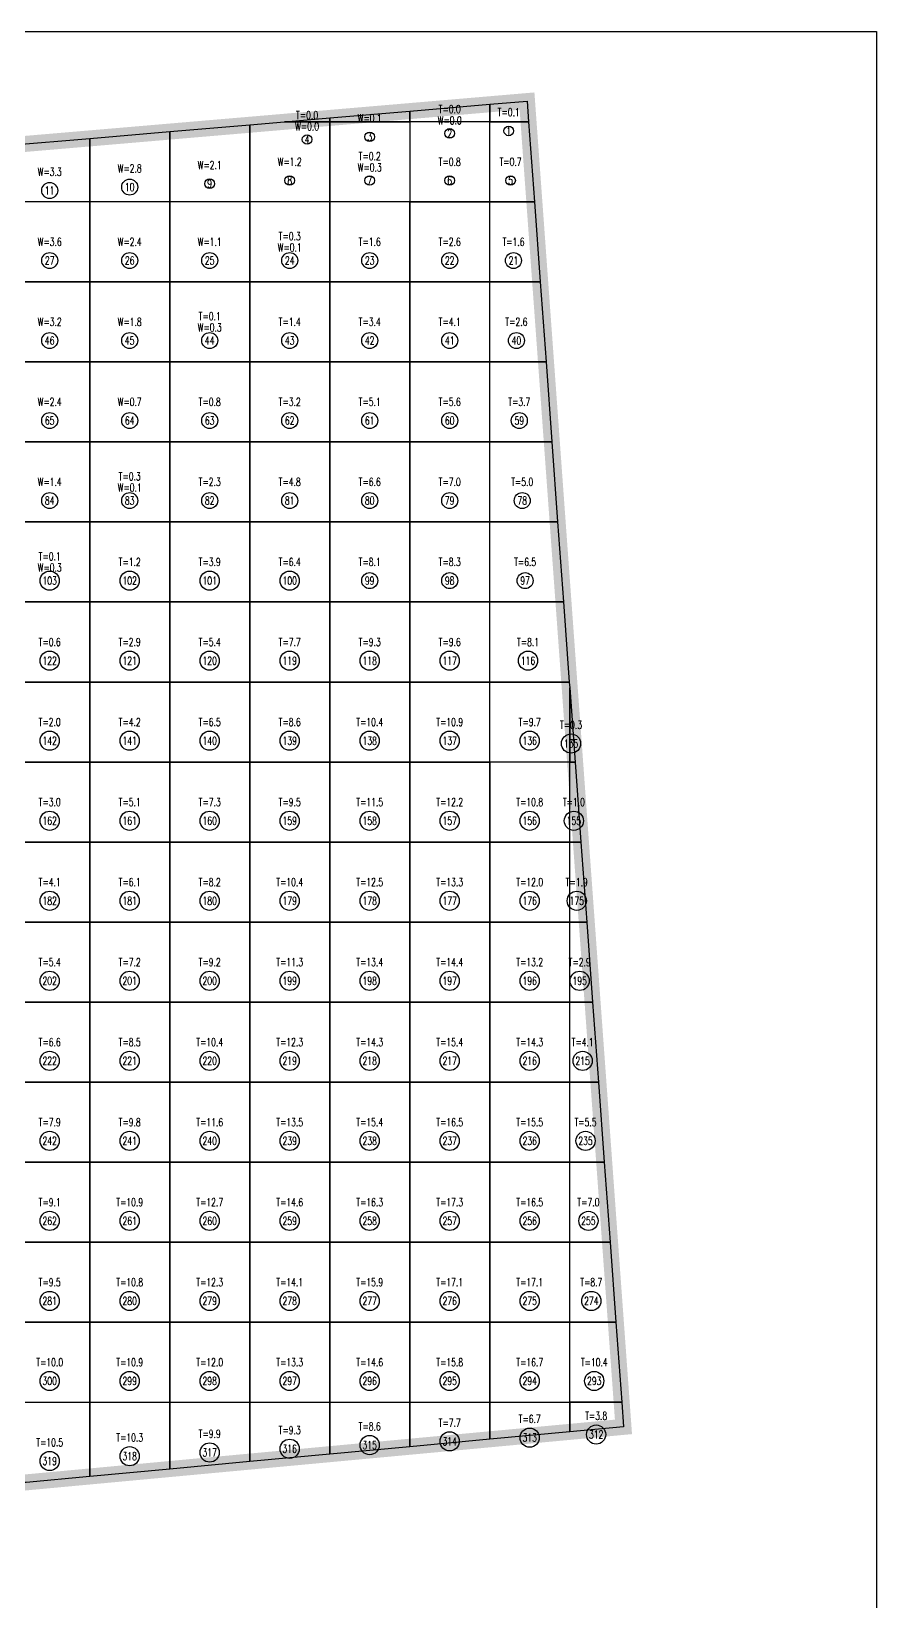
# Model space of a CAD drawing. Extents: x 4283 to 40403, y 1134 to 1764.
# Drawn here: x 11160.6 to 11213.5, y 1576 to 1674.1 of the extents above; entities that cross this region are included whole.
import ezdxf
from ezdxf.enums import TextEntityAlignment as Align

# ---------------------------------------------------------------- set-up
doc = ezdxf.new("R2010")
doc.units = 0
for name, color, linetype in [('tdz_12-1方格网', 2, 'Continuous'), ('tdz_12-1方格网计算', 7, 'Continuous'), ('tdz_土方计算图', 7, 'Continuous'), ('tdz_格田', 6, 'Continuous')]:
    doc.layers.add(name, color=color, linetype=linetype)
doc.styles.add('GLandNum', font='txt_____.ttf', dxfattribs={"width": 0.7, "height": 0.5})

msp = doc.modelspace()

# ---------------------------------------------------------------- linework, layer by layer
at = {"layer": 'tdz_12-1方格网', "linetype": 'Continuous'}
for points in [[(11191.707, 1668.446, 3392.99), (11189.28, 1668.446, 3393.002), (11189.28, 1669.54, 3393.018), (11191.613, 1669.739, 3393)], [(11179.28, 1668.687, 3393.094), (11179.28, 1668.446, 3393.091), (11176.455, 1668.446, 3393.116)], [(11184.28, 1669.113, 3393.056), (11184.28, 1668.446, 3393.046), (11179.28, 1668.446, 3393.091), (11179.28, 1668.687, 3393.094)], [(11189.28, 1669.54, 3393.018), (11189.28, 1668.446, 3393.002), (11184.28, 1668.446, 3393.046), (11184.28, 1669.113, 3393.056)], [(11169.28, 1667.834, 3393.171), (11169.28, 1663.446, 3393.107), (11164.28, 1663.446, 3393.151), (11164.28, 1667.407, 3393.209)], [(11174.28, 1668.26, 3393.133), (11174.28, 1663.446, 3393.062), (11169.28, 1663.446, 3393.107), (11169.28, 1667.834, 3393.171)], [(11176.455, 1668.446, 3393.116), (11179.28, 1668.446, 3393.091), (11179.28, 1663.446, 3393.018), (11174.28, 1663.446, 3393.062), (11174.28, 1668.26, 3393.133)], [(11179.28, 1663.446, 3393.018), (11179.28, 1668.446, 3393.091), (11184.28, 1668.446, 3393.046), (11184.28, 1663.446, 3392.974)], [(11184.28, 1668.446, 3393.046), (11184.28, 1663.446, 3392.974), (11189.28, 1663.446, 3392.931), (11189.28, 1668.446, 3393.002)], [(11189.28, 1668.446, 3393.002), (11191.707, 1668.446, 3392.99), (11192.071, 1663.446, 3392.949), (11189.28, 1663.446, 3392.931)], [(11164.28, 1667.407, 3393.209), (11164.28, 1663.446, 3393.151), (11159.28, 1663.446, 3393.196), (11159.28, 1666.981, 3393.248)], [(11159.28, 1663.446, 3393.196), (11159.28, 1658.446, 3393.187), (11164.28, 1658.446, 3393.142), (11164.28, 1663.446, 3393.151)], [(11164.28, 1663.446, 3393.151), (11164.28, 1658.446, 3393.142), (11169.28, 1658.446, 3393.087), (11169.28, 1663.446, 3393.107)], [(11169.28, 1663.446, 3393.107), (11169.28, 1658.446, 3393.087), (11174.28, 1658.446, 3393.027), (11174.28, 1663.446, 3393.062)], [(11174.28, 1663.446, 3393.062), (11174.28, 1658.446, 3393.027), (11179.28, 1658.446, 3392.947), (11179.28, 1663.446, 3393.018)], [(11179.28, 1663.446, 3393.018), (11179.28, 1658.446, 3392.947), (11184.28, 1658.446, 3392.905), (11184.28, 1663.446, 3392.974)], [(11184.28, 1663.446, 3392.974), (11184.28, 1658.446, 3392.905), (11189.28, 1658.446, 3392.879), (11189.28, 1663.446, 3392.931)], [(11189.28, 1663.446, 3392.931), (11192.071, 1663.446, 3392.949), (11192.435, 1658.446, 3392.909), (11189.28, 1658.446, 3392.879)], [(11159.28, 1658.446, 3393.187), (11159.28, 1653.446, 3393.171), (11164.28, 1653.446, 3393.11), (11164.28, 1658.446, 3393.142)], [(11164.28, 1658.446, 3393.142), (11164.28, 1653.446, 3393.11), (11169.28, 1653.446, 3393.049), (11169.28, 1658.446, 3393.087)], [(11169.28, 1658.446, 3393.087), (11169.28, 1653.446, 3393.049), (11174.28, 1653.446, 3392.981), (11174.28, 1658.446, 3393.027)], [(11174.28, 1658.446, 3393.027), (11174.28, 1653.446, 3392.981), (11179.28, 1653.446, 3392.878), (11179.28, 1658.446, 3392.947)], [(11179.28, 1658.446, 3392.947), (11179.28, 1653.446, 3392.878), (11184.28, 1653.446, 3392.835), (11184.28, 1658.446, 3392.905)], [(11184.28, 1658.446, 3392.905), (11184.28, 1653.446, 3392.835), (11189.28, 1653.446, 3392.827), (11189.28, 1658.446, 3392.879)], [(11189.28, 1658.446, 3392.879), (11192.435, 1658.446, 3392.909), (11192.799, 1653.446, 3392.869), (11189.28, 1653.446, 3392.827)], [(11159.28, 1653.446, 3393.171), (11159.28, 1648.446, 3393.133), (11164.28, 1648.446, 3393.072), (11164.28, 1653.446, 3393.11)], [(11164.28, 1653.446, 3393.11), (11164.28, 1648.446, 3393.072), (11169.28, 1648.446, 3393.011), (11169.28, 1653.446, 3393.049)], [(11169.28, 1653.446, 3393.049), (11169.28, 1648.446, 3393.011), (11174.28, 1648.446, 3392.917), (11174.28, 1653.446, 3392.981)], [(11174.28, 1653.446, 3392.981), (11174.28, 1648.446, 3392.917), (11179.28, 1648.446, 3392.814), (11179.28, 1653.446, 3392.878)], [(11179.28, 1653.446, 3392.878), (11179.28, 1648.446, 3392.814), (11184.28, 1648.446, 3392.766), (11184.28, 1653.446, 3392.835)], [(11184.28, 1653.446, 3392.835), (11184.28, 1648.446, 3392.766), (11189.28, 1648.446, 3392.774), (11189.28, 1653.446, 3392.827)], [(11189.28, 1653.446, 3392.827), (11192.799, 1653.446, 3392.869), (11193.162, 1648.446, 3392.829), (11189.28, 1648.446, 3392.774)], [(11159.28, 1648.446, 3393.133), (11159.28, 1643.446, 3393.087), (11164.28, 1643.446, 3393.029), (11164.28, 1648.446, 3393.072)], [(11164.28, 1648.446, 3393.072), (11164.28, 1643.446, 3393.029), (11169.28, 1643.446, 3392.954), (11169.28, 1648.446, 3393.011)], [(11169.28, 1648.446, 3393.011), (11169.28, 1643.446, 3392.954), (11174.28, 1643.446, 3392.853), (11174.28, 1648.446, 3392.917)], [(11174.28, 1648.446, 3392.917), (11174.28, 1643.446, 3392.853), (11179.28, 1643.446, 3392.75), (11179.28, 1648.446, 3392.814)], [(11179.28, 1648.446, 3392.814), (11179.28, 1643.446, 3392.75), (11184.28, 1643.446, 3392.714), (11184.28, 1648.446, 3392.766)], [(11184.28, 1648.446, 3392.766), (11184.28, 1643.446, 3392.714), (11189.28, 1643.446, 3392.722), (11189.28, 1648.446, 3392.774)], [(11189.28, 1648.446, 3392.774), (11193.162, 1648.446, 3392.829), (11193.526, 1643.446, 3392.789), (11189.28, 1643.446, 3392.722)], [(11159.28, 1643.446, 3393.087), (11159.28, 1638.446, 3393.045), (11164.28, 1638.446, 3392.993), (11164.28, 1643.446, 3393.029)], [(11164.28, 1643.446, 3393.029), (11164.28, 1638.446, 3392.993), (11169.28, 1638.446, 3392.889), (11169.28, 1643.446, 3392.954)], [(11169.28, 1643.446, 3392.954), (11169.28, 1638.446, 3392.889), (11174.28, 1638.446, 3392.785), (11174.28, 1643.446, 3392.853)], [(11174.28, 1643.446, 3392.853), (11174.28, 1638.446, 3392.785), (11179.28, 1638.446, 3392.689), (11179.28, 1643.446, 3392.75)], [(11179.28, 1643.446, 3392.75), (11179.28, 1638.446, 3392.689), (11184.28, 1638.446, 3392.662), (11184.28, 1643.446, 3392.714)], [(11184.28, 1643.446, 3392.714), (11184.28, 1638.446, 3392.662), (11189.28, 1638.446, 3392.67), (11189.28, 1643.446, 3392.722)], [(11189.28, 1643.446, 3392.722), (11193.526, 1643.446, 3392.789), (11193.89, 1638.446, 3392.748), (11189.28, 1638.446, 3392.67)], [(11159.28, 1638.446, 3393.045), (11159.28, 1633.446, 3393.014), (11164.28, 1633.446, 3392.927), (11164.28, 1638.446, 3392.993)], [(11164.28, 1638.446, 3392.993), (11164.28, 1633.446, 3392.927), (11169.28, 1633.446, 3392.828), (11169.28, 1638.446, 3392.889)], [(11169.28, 1638.446, 3392.889), (11169.28, 1633.446, 3392.828), (11174.28, 1633.446, 3392.741), (11174.28, 1638.446, 3392.785)], [(11174.28, 1638.446, 3392.785), (11174.28, 1633.446, 3392.741), (11179.28, 1633.446, 3392.654), (11179.28, 1638.446, 3392.689)], [(11179.28, 1638.446, 3392.689), (11179.28, 1633.446, 3392.654), (11184.28, 1633.446, 3392.61), (11184.28, 1638.446, 3392.662)], [(11184.28, 1638.446, 3392.662), (11184.28, 1633.446, 3392.61), (11189.28, 1633.446, 3392.618), (11189.28, 1638.446, 3392.67)], [(11189.28, 1638.446, 3392.67), (11193.89, 1638.446, 3392.748), (11194.254, 1633.446, 3392.708), (11189.28, 1633.446, 3392.618)], [(11159.28, 1633.446, 3393.014), (11159.28, 1628.446, 3392.968), (11164.28, 1628.446, 3392.881), (11164.28, 1633.446, 3392.927)], [(11164.28, 1633.446, 3392.927), (11164.28, 1628.446, 3392.881), (11169.28, 1628.446, 3392.794), (11169.28, 1633.446, 3392.828)], [(11169.28, 1633.446, 3392.828), (11169.28, 1628.446, 3392.794), (11174.28, 1628.446, 3392.707), (11174.28, 1633.446, 3392.741)], [(11174.28, 1633.446, 3392.741), (11174.28, 1628.446, 3392.707), (11179.28, 1628.446, 3392.62), (11179.28, 1633.446, 3392.654)], [(11179.28, 1633.446, 3392.654), (11179.28, 1628.446, 3392.62), (11184.28, 1628.446, 3392.558), (11184.28, 1633.446, 3392.61)], [(11184.28, 1633.446, 3392.61), (11184.28, 1628.446, 3392.558), (11189.28, 1628.446, 3392.571), (11189.28, 1633.446, 3392.618)], [(11194.28, 1633.091, 3392.705), (11194.28, 1628.446, 3392.662), (11189.28, 1628.446, 3392.571), (11189.28, 1633.446, 3392.618), (11194.254, 1633.446, 3392.708)], [(11194.618, 1628.446, 3392.668), (11194.28, 1628.446, 3392.662), (11194.28, 1633.091, 3392.705)], [(11159.28, 1628.446, 3392.968), (11159.28, 1623.446, 3392.924), (11164.28, 1623.446, 3392.846), (11164.28, 1628.446, 3392.881)], [(11164.28, 1628.446, 3392.881), (11164.28, 1623.446, 3392.846), (11169.28, 1623.446, 3392.759), (11169.28, 1628.446, 3392.794)], [(11169.28, 1628.446, 3392.794), (11169.28, 1623.446, 3392.759), (11174.28, 1623.446, 3392.672), (11174.28, 1628.446, 3392.707)], [(11174.28, 1628.446, 3392.707), (11174.28, 1623.446, 3392.672), (11179.28, 1623.446, 3392.585), (11179.28, 1628.446, 3392.62)], [(11179.28, 1628.446, 3392.62), (11179.28, 1623.446, 3392.585), (11184.28, 1623.446, 3392.506), (11184.28, 1628.446, 3392.558)], [(11184.28, 1628.446, 3392.558), (11184.28, 1623.446, 3392.506), (11189.28, 1623.446, 3392.524), (11189.28, 1628.446, 3392.571)], [(11189.28, 1628.446, 3392.571), (11189.28, 1623.446, 3392.524), (11194.28, 1623.446, 3392.615), (11194.28, 1628.446, 3392.662)], [(11194.28, 1628.446, 3392.662), (11194.618, 1628.446, 3392.668), (11194.982, 1623.446, 3392.628), (11194.28, 1623.446, 3392.615)], [(11159.28, 1623.446, 3392.924), (11159.28, 1618.446, 3392.873), (11164.28, 1618.446, 3392.799), (11164.28, 1623.446, 3392.846)], [(11164.28, 1623.446, 3392.846), (11164.28, 1618.446, 3392.799), (11169.28, 1618.446, 3392.724), (11169.28, 1623.446, 3392.759)], [(11169.28, 1623.446, 3392.759), (11169.28, 1618.446, 3392.724), (11174.28, 1618.446, 3392.637), (11174.28, 1623.446, 3392.672)], [(11174.28, 1623.446, 3392.672), (11174.28, 1618.446, 3392.637), (11179.28, 1618.446, 3392.55), (11179.28, 1623.446, 3392.585)], [(11179.28, 1623.446, 3392.585), (11179.28, 1618.446, 3392.55), (11184.28, 1618.446, 3392.463), (11184.28, 1623.446, 3392.506)], [(11184.28, 1623.446, 3392.506), (11184.28, 1618.446, 3392.463), (11189.28, 1618.446, 3392.478), (11189.28, 1623.446, 3392.524)], [(11189.28, 1623.446, 3392.524), (11189.28, 1618.446, 3392.478), (11194.28, 1618.446, 3392.568), (11194.28, 1623.446, 3392.615)], [(11194.28, 1623.446, 3392.615), (11194.982, 1623.446, 3392.628), (11195.346, 1618.446, 3392.588), (11194.28, 1618.446, 3392.568)], [(11159.28, 1618.446, 3392.873), (11159.28, 1613.446, 3392.823), (11164.28, 1613.446, 3392.748), (11164.28, 1618.446, 3392.799)], [(11164.28, 1618.446, 3392.799), (11164.28, 1613.446, 3392.748), (11169.28, 1613.446, 3392.674), (11169.28, 1618.446, 3392.724)], [(11169.28, 1618.446, 3392.724), (11169.28, 1613.446, 3392.674), (11174.28, 1613.446, 3392.599), (11174.28, 1618.446, 3392.637)], [(11174.28, 1618.446, 3392.637), (11174.28, 1613.446, 3392.599), (11179.28, 1613.446, 3392.516), (11179.28, 1618.446, 3392.55)], [(11179.28, 1618.446, 3392.55), (11179.28, 1613.446, 3392.516), (11184.28, 1613.446, 3392.428), (11184.28, 1618.446, 3392.463)], [(11184.28, 1618.446, 3392.463), (11184.28, 1613.446, 3392.428), (11189.28, 1613.446, 3392.431), (11189.28, 1618.446, 3392.478)], [(11189.28, 1618.446, 3392.478), (11189.28, 1613.446, 3392.431), (11194.28, 1613.446, 3392.522), (11194.28, 1618.446, 3392.568)], [(11194.28, 1618.446, 3392.568), (11195.346, 1618.446, 3392.588), (11195.709, 1613.446, 3392.548), (11194.28, 1613.446, 3392.522)], [(11159.28, 1613.446, 3392.823), (11159.28, 1608.446, 3392.772), (11164.28, 1608.446, 3392.698), (11164.28, 1613.446, 3392.748)], [(11164.28, 1613.446, 3392.748), (11164.28, 1608.446, 3392.698), (11169.28, 1608.446, 3392.623), (11169.28, 1613.446, 3392.674)], [(11169.28, 1613.446, 3392.674), (11169.28, 1608.446, 3392.623), (11174.28, 1608.446, 3392.549), (11174.28, 1613.446, 3392.599)], [(11174.28, 1613.446, 3392.599), (11174.28, 1608.446, 3392.549), (11179.28, 1608.446, 3392.474), (11179.28, 1613.446, 3392.516)], [(11179.28, 1613.446, 3392.516), (11179.28, 1608.446, 3392.474), (11184.28, 1608.446, 3392.394), (11184.28, 1613.446, 3392.428)], [(11184.28, 1613.446, 3392.428), (11184.28, 1608.446, 3392.394), (11189.28, 1608.446, 3392.384), (11189.28, 1613.446, 3392.431)], [(11189.28, 1613.446, 3392.431), (11189.28, 1608.446, 3392.384), (11194.28, 1608.446, 3392.475), (11194.28, 1613.446, 3392.522)], [(11194.28, 1613.446, 3392.522), (11195.709, 1613.446, 3392.548), (11196.073, 1608.446, 3392.507), (11194.28, 1608.446, 3392.475)], [(11159.28, 1608.446, 3392.772), (11159.28, 1603.446, 3392.722), (11164.28, 1603.446, 3392.647), (11164.28, 1608.446, 3392.698)], [(11164.28, 1608.446, 3392.698), (11164.28, 1603.446, 3392.647), (11169.28, 1603.446, 3392.573), (11169.28, 1608.446, 3392.623)], [(11169.28, 1608.446, 3392.623), (11169.28, 1603.446, 3392.573), (11174.28, 1603.446, 3392.498), (11174.28, 1608.446, 3392.549)], [(11174.28, 1608.446, 3392.549), (11174.28, 1603.446, 3392.498), (11179.28, 1603.446, 3392.424), (11179.28, 1608.446, 3392.474)], [(11179.28, 1608.446, 3392.474), (11179.28, 1603.446, 3392.424), (11184.28, 1603.446, 3392.351), (11184.28, 1608.446, 3392.394)], [(11184.28, 1608.446, 3392.394), (11184.28, 1603.446, 3392.351), (11189.28, 1603.446, 3392.337), (11189.28, 1608.446, 3392.384)], [(11189.28, 1608.446, 3392.384), (11189.28, 1603.446, 3392.337), (11194.28, 1603.446, 3392.428), (11194.28, 1608.446, 3392.475)], [(11194.28, 1608.446, 3392.475), (11196.073, 1608.446, 3392.507), (11196.437, 1603.446, 3392.467), (11194.28, 1603.446, 3392.428)], [(11159.28, 1603.446, 3392.722), (11159.28, 1598.446, 3392.67), (11164.28, 1598.446, 3392.601), (11164.28, 1603.446, 3392.647)], [(11164.28, 1603.446, 3392.647), (11164.28, 1598.446, 3392.601), (11169.28, 1598.446, 3392.532), (11169.28, 1603.446, 3392.573)], [(11169.28, 1603.446, 3392.573), (11169.28, 1598.446, 3392.532), (11174.28, 1598.446, 3392.463), (11174.28, 1603.446, 3392.498)], [(11174.28, 1603.446, 3392.498), (11174.28, 1598.446, 3392.463), (11179.28, 1598.446, 3392.389), (11179.28, 1603.446, 3392.424)], [(11179.28, 1603.446, 3392.424), (11179.28, 1598.446, 3392.389), (11184.28, 1598.446, 3392.331), (11184.28, 1603.446, 3392.351)], [(11184.28, 1603.446, 3392.351), (11184.28, 1598.446, 3392.331), (11189.28, 1598.446, 3392.32), (11189.28, 1603.446, 3392.337)], [(11189.28, 1603.446, 3392.337), (11189.28, 1598.446, 3392.32), (11194.28, 1598.446, 3392.381), (11194.28, 1603.446, 3392.428)], [(11194.28, 1603.446, 3392.428), (11196.437, 1603.446, 3392.467), (11196.801, 1598.446, 3392.427), (11194.28, 1598.446, 3392.381)], [(11159.28, 1598.446, 3392.67), (11159.28, 1593.446, 3392.675), (11164.28, 1593.446, 3392.643), (11164.28, 1598.446, 3392.601)], [(11164.28, 1598.446, 3392.601), (11164.28, 1593.446, 3392.643), (11169.28, 1593.446, 3392.607), (11169.28, 1598.446, 3392.532)], [(11169.28, 1598.446, 3392.532), (11169.28, 1593.446, 3392.607), (11174.28, 1593.446, 3392.532), (11174.28, 1598.446, 3392.463)], [(11174.28, 1598.446, 3392.463), (11174.28, 1593.446, 3392.532), (11179.28, 1593.446, 3392.458), (11179.28, 1598.446, 3392.389)], [(11179.28, 1598.446, 3392.389), (11179.28, 1593.446, 3392.458), (11184.28, 1593.446, 3392.383), (11184.28, 1598.446, 3392.331)], [(11184.28, 1598.446, 3392.331), (11184.28, 1593.446, 3392.383), (11189.28, 1593.446, 3392.334), (11189.28, 1598.446, 3392.32)], [(11189.28, 1598.446, 3392.32), (11189.28, 1593.446, 3392.334), (11194.28, 1593.446, 3392.334), (11194.28, 1598.446, 3392.381)], [(11194.28, 1598.446, 3392.381), (11196.801, 1598.446, 3392.427), (11197.165, 1593.446, 3392.387), (11194.28, 1593.446, 3392.334)], [(11159.28, 1593.446, 3392.675), (11159.28, 1588.446, 3392.606), (11164.28, 1588.446, 3392.574), (11164.28, 1593.446, 3392.643)], [(11164.28, 1593.446, 3392.643), (11164.28, 1588.446, 3392.574), (11169.28, 1588.446, 3392.541), (11169.28, 1593.446, 3392.607)], [(11169.28, 1593.446, 3392.607), (11169.28, 1588.446, 3392.541), (11174.28, 1588.446, 3392.508), (11174.28, 1593.446, 3392.532)], [(11174.28, 1593.446, 3392.532), (11174.28, 1588.446, 3392.508), (11179.28, 1588.446, 3392.476), (11179.28, 1593.446, 3392.458)], [(11179.28, 1593.446, 3392.458), (11179.28, 1588.446, 3392.476), (11184.28, 1588.446, 3392.443), (11184.28, 1593.446, 3392.383)], [(11184.28, 1593.446, 3392.383), (11184.28, 1588.446, 3392.443), (11189.28, 1588.446, 3392.41), (11189.28, 1593.446, 3392.334)], [(11189.28, 1593.446, 3392.334), (11189.28, 1588.446, 3392.41), (11194.28, 1588.446, 3392.349), (11194.28, 1593.446, 3392.334)], [(11194.28, 1593.446, 3392.334), (11197.165, 1593.446, 3392.387), (11197.529, 1588.446, 3392.347), (11194.28, 1588.446, 3392.349)], [(11160.321, 1583.446, 3392.607), (11159.28, 1583.446, 3392.613), (11159.28, 1588.446, 3392.606), (11164.28, 1588.446, 3392.574), (11164.28, 1583.814, 3392.578)], [(11164.28, 1583.814, 3392.578), (11164.28, 1588.446, 3392.574), (11169.28, 1588.446, 3392.541), (11169.28, 1584.278, 3392.541)], [(11169.28, 1584.278, 3392.541), (11169.28, 1588.446, 3392.541), (11174.28, 1588.446, 3392.508), (11174.28, 1584.742, 3392.505)], [(11174.28, 1584.742, 3392.505), (11174.28, 1588.446, 3392.508), (11179.28, 1588.446, 3392.476), (11179.28, 1585.207, 3392.468)], [(11179.28, 1585.207, 3392.468), (11179.28, 1588.446, 3392.476), (11184.28, 1588.446, 3392.443), (11184.28, 1585.671, 3392.432)], [(11184.28, 1585.671, 3392.432), (11184.28, 1588.446, 3392.443), (11189.28, 1588.446, 3392.41), (11189.28, 1586.136, 3392.395)], [(11189.28, 1586.136, 3392.395), (11189.28, 1588.446, 3392.41), (11194.28, 1588.446, 3392.349), (11194.28, 1586.6, 3392.359)], [(11194.28, 1588.446, 3392.349), (11197.529, 1588.446, 3392.347), (11197.64, 1586.912, 3392.334), (11194.28, 1586.6, 3392.359)]]:
    msp.add_polyline3d(points, close=True, dxfattribs=at)
at = {"layer": 'tdz_12-1方格网计算', "color": 7, "linetype": 'Continuous'}
for centre, radius in [((11177.867, 1667.339), 0.3), ((11181.78, 1667.506), 0.3), ((11186.78, 1667.72), 0.3), ((11190.47, 1667.876), 0.3), ((11166.78, 1664.366), 0.5), ((11171.78, 1664.58), 0.3), ((11176.78, 1664.779), 0.3), ((11181.78, 1664.779), 0.3), ((11186.78, 1664.779), 0.3), ((11190.584, 1664.779), 0.3), ((11161.78, 1664.153), 0.5), ((11161.78, 1659.779), 0.5), ((11166.78, 1659.779), 0.5), ((11171.78, 1659.779), 0.5), ((11176.78, 1659.779), 0.5), ((11181.78, 1659.779), 0.5), ((11186.78, 1659.779), 0.5), ((11190.766, 1659.779), 0.5), ((11161.78, 1654.779), 0.5), ((11166.78, 1654.779), 0.5), ((11171.78, 1654.779), 0.5), ((11176.78, 1654.779), 0.5), ((11181.78, 1654.779), 0.5), ((11186.78, 1654.779), 0.5), ((11190.948, 1654.779), 0.5), ((11161.78, 1649.779), 0.5), ((11166.78, 1649.779), 0.5), ((11171.78, 1649.779), 0.5), ((11176.78, 1649.779), 0.5), ((11181.78, 1649.779), 0.5), ((11186.78, 1649.779), 0.5), ((11191.13, 1649.779), 0.5), ((11161.78, 1644.779), 0.5), ((11166.78, 1644.779), 0.5), ((11171.78, 1644.779), 0.5), ((11176.78, 1644.779), 0.5), ((11181.78, 1644.779), 0.5), ((11186.78, 1644.779), 0.5), ((11191.312, 1644.779), 0.5), ((11161.78, 1639.779), 0.6), ((11166.78, 1639.779), 0.6), ((11171.78, 1639.779), 0.6), ((11176.78, 1639.779), 0.6), ((11181.78, 1639.779), 0.5), ((11186.78, 1639.779), 0.5), ((11191.494, 1639.779), 0.5), ((11161.78, 1634.779), 0.6), ((11166.78, 1634.779), 0.6), ((11171.78, 1634.779), 0.6), ((11176.78, 1634.779), 0.6), ((11181.78, 1634.779), 0.6), ((11186.78, 1634.779), 0.6), ((11191.676, 1634.779), 0.6), ((11161.78, 1629.779), 0.6), ((11166.78, 1629.779), 0.6), ((11171.78, 1629.779), 0.6), ((11176.78, 1629.779), 0.6), ((11181.78, 1629.779), 0.6), ((11186.78, 1629.779), 0.6), ((11191.78, 1629.779), 0.6), ((11194.364, 1629.602), 0.6), ((11161.78, 1624.779), 0.6), ((11166.78, 1624.779), 0.6), ((11171.78, 1624.779), 0.6), ((11176.78, 1624.779), 0.6), ((11181.78, 1624.779), 0.6), ((11186.78, 1624.779), 0.6), ((11191.78, 1624.779), 0.6), ((11194.54, 1624.779), 0.6), ((11161.78, 1619.779), 0.6), ((11166.78, 1619.779), 0.6), ((11171.78, 1619.779), 0.6), ((11176.78, 1619.779), 0.6), ((11181.78, 1619.779), 0.6), ((11186.78, 1619.779), 0.6), ((11191.78, 1619.779), 0.6), ((11194.722, 1619.779), 0.6), ((11161.78, 1614.779), 0.6), ((11166.78, 1614.779), 0.6), ((11171.78, 1614.779), 0.6), ((11176.78, 1614.779), 0.6), ((11181.78, 1614.779), 0.6), ((11186.78, 1614.779), 0.6), ((11191.78, 1614.779), 0.6), ((11194.904, 1614.779), 0.6), ((11161.78, 1609.779), 0.6), ((11166.78, 1609.779), 0.6), ((11171.78, 1609.779), 0.6), ((11176.78, 1609.779), 0.6), ((11181.78, 1609.779), 0.6), ((11186.78, 1609.779), 0.6), ((11191.78, 1609.779), 0.6), ((11195.086, 1609.779), 0.6), ((11161.78, 1604.779), 0.6), ((11166.78, 1604.779), 0.6), ((11171.78, 1604.779), 0.6), ((11176.78, 1604.779), 0.6), ((11181.78, 1604.779), 0.6), ((11186.78, 1604.779), 0.6), ((11191.78, 1604.779), 0.6), ((11195.268, 1604.779), 0.6), ((11161.78, 1599.779), 0.6), ((11166.78, 1599.779), 0.6), ((11171.78, 1599.779), 0.6), ((11176.78, 1599.779), 0.6), ((11181.78, 1599.779), 0.6), ((11186.78, 1599.779), 0.6), ((11191.78, 1599.779), 0.6), ((11195.449, 1599.779), 0.6), ((11161.78, 1594.779), 0.6), ((11166.78, 1594.779), 0.6), ((11171.78, 1594.779), 0.6), ((11176.78, 1594.779), 0.6), ((11181.78, 1594.779), 0.6), ((11186.78, 1594.779), 0.6), ((11191.78, 1594.779), 0.6), ((11195.631, 1594.779), 0.6), ((11161.78, 1589.779), 0.6), ((11166.78, 1589.779), 0.6), ((11171.78, 1589.779), 0.6), ((11176.78, 1589.779), 0.6), ((11181.78, 1589.779), 0.6), ((11186.78, 1589.779), 0.6), ((11191.78, 1589.779), 0.6), ((11195.813, 1589.779), 0.6), ((11181.78, 1585.776), 0.6), ((11186.78, 1586.008), 0.6), ((11191.78, 1586.24), 0.6), ((11195.932, 1586.434), 0.6), ((11161.78, 1584.779), 0.6), ((11166.78, 1585.079), 0.6), ((11171.78, 1585.311), 0.6), ((11176.78, 1585.544), 0.6)]:
    msp.add_circle(centre, radius, dxfattribs=at)
at = {"layer": 'tdz_土方计算图', "linetype": 'Continuous'}
for points in [[(11083.46, 1674.092), (11213.46, 1674.092)], [(11213.46, 1674.092), (11213.46, 1514.092)]]:
    msp.add_lwpolyline(points, dxfattribs=at)
at = {"layer": 'tdz_格田', "linetype": 'Continuous', "lineweight": 60, "const_width": 1}
msp.add_lwpolyline([(11197.64, 1586.912), (11106.489, 1578.446), (11099.28, 1661.862), (11191.613, 1669.739)], close=True, dxfattribs=at)

# ---------------------------------------------------------------- texts
at = {"layer": 'tdz_12-1方格网计算', "color": 2, "linetype": 'Continuous', "style": 'GLandNum', "width": 0.7}
for s, p in [('T=0.0', (11177.867, 1668.856)), ('T=0.0', (11186.78, 1669.236)), ('T=0.1', (11190.47, 1669.043)), ('T=0.2', (11181.78, 1666.296)), ('T=0.8', (11186.78, 1665.946)), ('T=0.7', (11190.584, 1665.946)), ('T=0.3', (11176.78, 1661.296)), ('T=1.6', (11181.78, 1660.946)), ('T=2.6', (11186.78, 1660.946)), ('T=1.6', (11190.766, 1660.946)), ('T=0.1', (11171.78, 1656.296)), ('T=1.4', (11176.78, 1655.946)), ('T=3.4', (11181.78, 1655.946)), ('T=4.1', (11186.78, 1655.946)), ('T=2.6', (11190.948, 1655.946)), ('T=0.8', (11171.78, 1650.946)), ('T=3.2', (11176.78, 1650.946)), ('T=5.1', (11181.78, 1650.946)), ('T=5.6', (11186.78, 1650.946)), ('T=3.7', (11191.13, 1650.946)), ('T=0.3', (11166.78, 1646.296)), ('T=2.3', (11171.78, 1645.946)), ('T=4.8', (11176.78, 1645.946)), ('T=6.6', (11181.78, 1645.946)), ('T=7.0', (11186.78, 1645.946)), ('T=5.0', (11191.312, 1645.946)), ('T=0.1', (11161.78, 1641.296)), ('T=1.2', (11166.78, 1640.946)), ('T=3.9', (11171.78, 1640.946)), ('T=6.4', (11176.78, 1640.946)), ('T=8.1', (11181.78, 1640.946)), ('T=8.3', (11186.78, 1640.946)), ('T=6.5', (11191.494, 1640.946)), ('T=0.6', (11161.78, 1635.946)), ('T=2.9', (11166.78, 1635.946)), ('T=5.4', (11171.78, 1635.946)), ('T=7.7', (11176.78, 1635.946)), ('T=9.3', (11181.78, 1635.946)), ('T=9.6', (11186.78, 1635.946)), ('T=8.1', (11191.676, 1635.946)), ('T=2.0', (11161.78, 1630.946)), ('T=4.2', (11166.78, 1630.946)), ('T=6.5', (11171.78, 1630.946)), ('T=8.6', (11176.78, 1630.946)), ('T=10.4', (11181.78, 1630.946)), ('T=10.9', (11186.78, 1630.946)), ('T=9.7', (11191.78, 1630.946)), ('T=0.3', (11194.364, 1630.768)), ('T=3.0', (11161.78, 1625.946)), ('T=5.1', (11166.78, 1625.946)), ('T=7.3', (11171.78, 1625.946)), ('T=9.5', (11176.78, 1625.946)), ('T=11.5', (11181.78, 1625.946)), ('T=12.2', (11186.78, 1625.946)), ('T=10.8', (11191.78, 1625.946)), ('T=1.0', (11194.54, 1625.946)), ('T=4.1', (11161.78, 1620.946)), ('T=6.1', (11166.78, 1620.946)), ('T=8.2', (11171.78, 1620.946)), ('T=10.4', (11176.78, 1620.946)), ('T=12.5', (11181.78, 1620.946)), ('T=13.3', (11186.78, 1620.946)), ('T=12.0', (11191.78, 1620.946)), ('T=1.9', (11194.722, 1620.946)), ('T=5.4', (11161.78, 1615.946)), ('T=7.2', (11166.78, 1615.946)), ('T=9.2', (11171.78, 1615.946)), ('T=11.3', (11176.78, 1615.946)), ('T=13.4', (11181.78, 1615.946)), ('T=14.4', (11186.78, 1615.946)), ('T=13.2', (11191.78, 1615.946)), ('T=2.9', (11194.904, 1615.946)), ('T=6.6', (11161.78, 1610.946)), ('T=8.5', (11166.78, 1610.946)), ('T=10.4', (11171.78, 1610.946)), ('T=12.3', (11176.78, 1610.946)), ('T=14.3', (11181.78, 1610.946)), ('T=15.4', (11186.78, 1610.946)), ('T=14.3', (11191.78, 1610.946)), ('T=4.1', (11195.086, 1610.946)), ('T=7.9', (11161.78, 1605.946)), ('T=9.8', (11166.78, 1605.946)), ('T=11.6', (11171.78, 1605.946)), ('T=13.5', (11176.78, 1605.946)), ('T=15.4', (11181.78, 1605.946)), ('T=16.5', (11186.78, 1605.946)), ('T=15.5', (11191.78, 1605.946)), ('T=5.5', (11195.268, 1605.946)), ('T=9.1', (11161.78, 1600.946)), ('T=10.9', (11166.78, 1600.946)), ('T=12.7', (11171.78, 1600.946)), ('T=14.6', (11176.78, 1600.946)), ('T=16.3', (11181.78, 1600.946)), ('T=17.3', (11186.78, 1600.946)), ('T=16.5', (11191.78, 1600.946)), ('T=7.0', (11195.449, 1600.946)), ('T=9.5', (11161.78, 1595.946)), ('T=10.8', (11166.78, 1595.946)), ('T=12.3', (11171.78, 1595.946)), ('T=14.1', (11176.78, 1595.946)), ('T=15.9', (11181.78, 1595.946)), ('T=17.1', (11186.78, 1595.946)), ('T=17.1', (11191.78, 1595.946)), ('T=8.7', (11195.631, 1595.946)), ('T=10.0', (11161.78, 1590.946)), ('T=10.9', (11166.78, 1590.946)), ('T=12.0', (11171.78, 1590.946)), ('T=13.3', (11176.78, 1590.946)), ('T=14.6', (11181.78, 1590.946)), ('T=15.8', (11186.78, 1590.946)), ('T=16.7', (11191.78, 1590.946)), ('T=10.4', (11195.813, 1590.946)), ('T=8.6', (11181.78, 1586.942)), ('T=7.7', (11186.78, 1587.175)), ('T=6.7', (11191.78, 1587.407)), ('T=3.8', (11195.932, 1587.601)), ('T=10.3', (11166.78, 1586.246)), ('T=9.9', (11171.78, 1586.478)), ('T=9.3', (11176.78, 1586.71)), ('T=10.5', (11161.78, 1585.946))]:
    msp.add_text(s, height=0.5, dxfattribs=at).set_placement(p, align=Align.MIDDLE_CENTER)
at = {"layer": 'tdz_12-1方格网计算', "color": 173, "linetype": 'Continuous', "style": 'GLandNum', "width": 0.7}
for s, p in [('W=0.1', (11181.78, 1668.673)), ('W=0.0', (11186.78, 1668.536)), ('W=0.0', (11177.867, 1668.156)), ('W=2.8', (11166.78, 1665.533)), ('W=2.1', (11171.78, 1665.746)), ('W=1.2', (11176.78, 1665.946)), ('W=0.3', (11181.78, 1665.596)), ('W=3.3', (11161.78, 1665.32)), ('W=3.6', (11161.78, 1660.946)), ('W=2.4', (11166.78, 1660.946)), ('W=1.1', (11171.78, 1660.946)), ('W=0.1', (11176.78, 1660.596)), ('W=3.2', (11161.78, 1655.946)), ('W=1.8', (11166.78, 1655.946)), ('W=0.3', (11171.78, 1655.596)), ('W=2.4', (11161.78, 1650.946)), ('W=0.7', (11166.78, 1650.946)), ('W=1.4', (11161.78, 1645.946)), ('W=0.1', (11166.78, 1645.596)), ('W=0.3', (11161.78, 1640.596))]:
    msp.add_text(s, height=0.5, dxfattribs=at).set_placement(p, align=Align.MIDDLE_CENTER)
at = {"layer": 'tdz_12-1方格网计算', "color": 7, "linetype": 'Continuous', "style": 'GLandNum', "width": 0.7}
for s, p in [('3', (11181.78, 1667.506)), ('2', (11186.78, 1667.72)), ('1', (11190.47, 1667.876)), ('4', (11177.867, 1667.339)), ('9', (11171.78, 1664.58)), ('8', (11176.78, 1664.779)), ('7', (11181.78, 1664.779)), ('6', (11186.78, 1664.779)), ('5', (11190.584, 1664.779)), ('11', (11161.78, 1664.153)), ('10', (11166.78, 1664.366)), ('27', (11161.78, 1659.779)), ('26', (11166.78, 1659.779)), ('25', (11171.78, 1659.779)), ('24', (11176.78, 1659.779)), ('23', (11181.78, 1659.779)), ('22', (11186.78, 1659.779)), ('21', (11190.766, 1659.779)), ('46', (11161.78, 1654.779)), ('45', (11166.78, 1654.779)), ('44', (11171.78, 1654.779)), ('43', (11176.78, 1654.779)), ('42', (11181.78, 1654.779)), ('41', (11186.78, 1654.779)), ('40', (11190.948, 1654.779)), ('65', (11161.78, 1649.779)), ('64', (11166.78, 1649.779)), ('63', (11171.78, 1649.779)), ('62', (11176.78, 1649.779)), ('61', (11181.78, 1649.779)), ('60', (11186.78, 1649.779)), ('59', (11191.13, 1649.779)), ('84', (11161.78, 1644.779)), ('83', (11166.78, 1644.779)), ('82', (11171.78, 1644.779)), ('81', (11176.78, 1644.779)), ('80', (11181.78, 1644.779)), ('79', (11186.78, 1644.779)), ('78', (11191.312, 1644.779)), ('103', (11161.78, 1639.779)), ('102', (11166.78, 1639.779)), ('101', (11171.78, 1639.779)), ('100', (11176.78, 1639.779)), ('99', (11181.78, 1639.779)), ('98', (11186.78, 1639.779)), ('97', (11191.494, 1639.779)), ('122', (11161.78, 1634.779)), ('121', (11166.78, 1634.779)), ('120', (11171.78, 1634.779)), ('119', (11176.78, 1634.779)), ('118', (11181.78, 1634.779)), ('117', (11186.78, 1634.779)), ('116', (11191.676, 1634.779)), ('142', (11161.78, 1629.779)), ('141', (11166.78, 1629.779)), ('140', (11171.78, 1629.779)), ('139', (11176.78, 1629.779)), ('138', (11181.78, 1629.779)), ('137', (11186.78, 1629.779)), ('136', (11191.78, 1629.779)), ('135', (11194.364, 1629.602)), ('162', (11161.78, 1624.779)), ('161', (11166.78, 1624.779)), ('160', (11171.78, 1624.779)), ('159', (11176.78, 1624.779)), ('158', (11181.78, 1624.779)), ('157', (11186.78, 1624.779)), ('156', (11191.78, 1624.779)), ('155', (11194.54, 1624.779)), ('182', (11161.78, 1619.779)), ('181', (11166.78, 1619.779)), ('180', (11171.78, 1619.779)), ('179', (11176.78, 1619.779)), ('178', (11181.78, 1619.779)), ('177', (11186.78, 1619.779)), ('176', (11191.78, 1619.779)), ('175', (11194.722, 1619.779)), ('202', (11161.78, 1614.779)), ('201', (11166.78, 1614.779)), ('200', (11171.78, 1614.779)), ('199', (11176.78, 1614.779)), ('198', (11181.78, 1614.779)), ('197', (11186.78, 1614.779)), ('196', (11191.78, 1614.779)), ('195', (11194.904, 1614.779)), ('222', (11161.78, 1609.779)), ('221', (11166.78, 1609.779)), ('220', (11171.78, 1609.779)), ('219', (11176.78, 1609.779)), ('218', (11181.78, 1609.779)), ('217', (11186.78, 1609.779)), ('216', (11191.78, 1609.779)), ('215', (11195.086, 1609.779)), ('242', (11161.78, 1604.779)), ('241', (11166.78, 1604.779)), ('240', (11171.78, 1604.779)), ('239', (11176.78, 1604.779)), ('238', (11181.78, 1604.779)), ('237', (11186.78, 1604.779)), ('236', (11191.78, 1604.779)), ('235', (11195.268, 1604.779)), ('262', (11161.78, 1599.779)), ('261', (11166.78, 1599.779)), ('260', (11171.78, 1599.779)), ('259', (11176.78, 1599.779)), ('258', (11181.78, 1599.779)), ('257', (11186.78, 1599.779)), ('256', (11191.78, 1599.779)), ('255', (11195.449, 1599.779)), ('281', (11161.78, 1594.779)), ('280', (11166.78, 1594.779)), ('279', (11171.78, 1594.779)), ('278', (11176.78, 1594.779)), ('277', (11181.78, 1594.779)), ('276', (11186.78, 1594.779)), ('275', (11191.78, 1594.779)), ('274', (11195.631, 1594.779)), ('300', (11161.78, 1589.779)), ('299', (11166.78, 1589.779)), ('298', (11171.78, 1589.779)), ('297', (11176.78, 1589.779)), ('296', (11181.78, 1589.779)), ('295', (11186.78, 1589.779)), ('294', (11191.78, 1589.779)), ('293', (11195.813, 1589.779)), ('314', (11186.78, 1586.008)), ('313', (11191.78, 1586.24)), ('312', (11195.932, 1586.434)), ('318', (11166.78, 1585.079)), ('317', (11171.78, 1585.311)), ('316', (11176.78, 1585.544)), ('315', (11181.78, 1585.776)), ('319', (11161.78, 1584.779))]:
    msp.add_text(s, height=0.5, dxfattribs=at).set_placement(p, align=Align.MIDDLE_CENTER)

doc.saveas('drawing.dxf')
